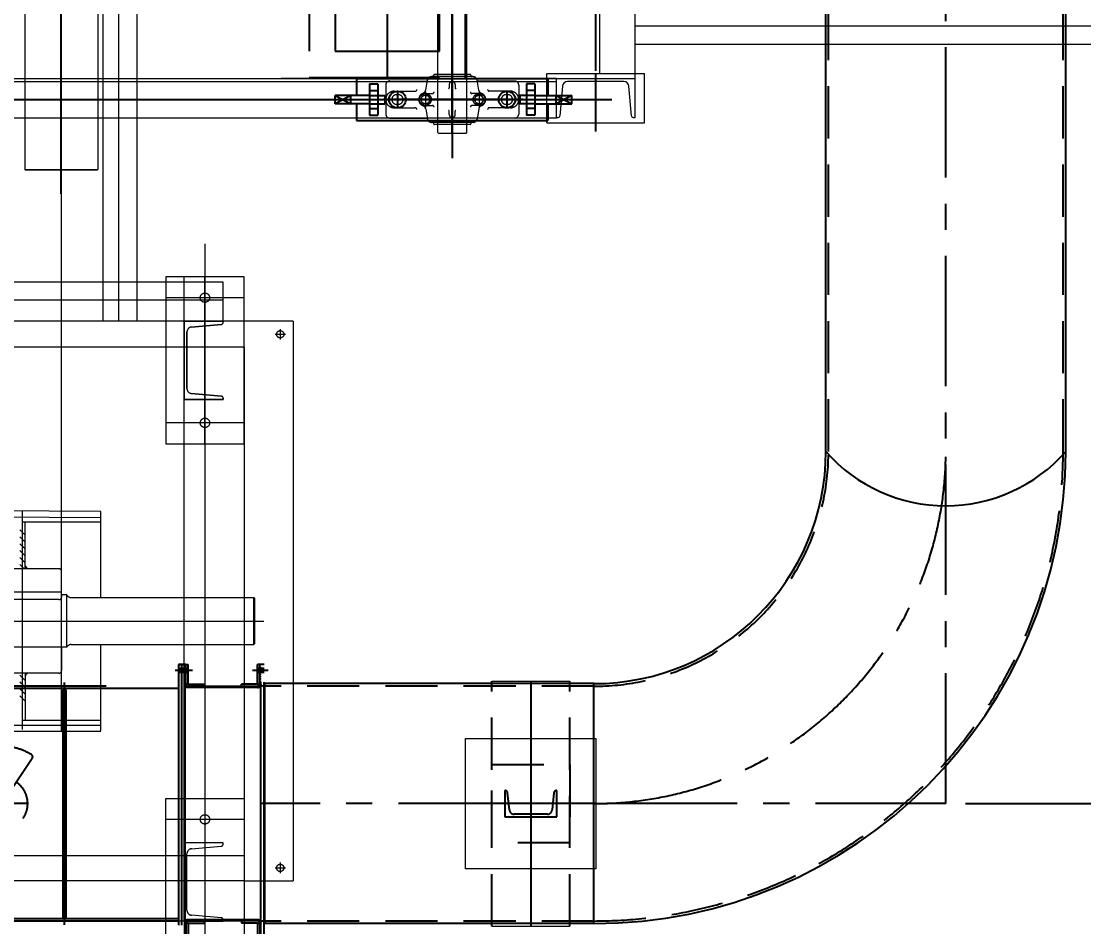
# Model space of a CAD drawing. Header units: inches. Extents: x 0 to 157513, y -28488 to 35640.
# Drawn here: x 10074 to 12111, y 5436 to 7172 of the extents above; entities that cross this region are included whole.
import ezdxf

# ---------------------------------------------------------------- set-up
doc = ezdxf.new("R2010")
doc.units = ezdxf.units.IN
doc.header["$LTSCALE"] = 400
doc.header["$MEASUREMENT"] = 0
for name, pattern in [('1', [2, 1.25, -0.25, 0.25, -0.25]), ('CENTER', [2, 1.25, -0.25, 0.25, -0.25]), ('CENTER2', [28.575, 19.05, -3.175, 3.175, -3.175]), ('DASHED2', [0.375, 0.25, -0.125]), ('HIDDEN', [9.525, 6.35, -3.175]), ('HIDDEN2', [4.7625, 3.175, -1.5875]), ('PHANTOM', [2.5, 1.25, -0.25, 0.25, -0.25, 0.25, -0.25])]:
    doc.linetypes.add(name, pattern=pattern)
for name, color, linetype, lineweight in [('2', 3, 'Continuous', 20), ('BF STR', 8, 'PHANTOM', 5), ('HIDDEN', 2, 'HIDDEN', 0), ('OBJECT R', 3, 'Continuous', 25), ('PHANTAM', 21, 'PHANTOM', 0), ('R-CENTER', 1, 'CENTER2', 5), ('R-OBJECT', 2, 'Continuous', 20)]:
    doc.layers.add(name, color=color, linetype=linetype, lineweight=lineweight)
for name, color, linetype in [('BF', 8, 'PHANTOM'), ('cen', 1, 'CENTER'), ('DWG', 7, 'Continuous'), ('hid', 3, 'HIDDEN2')]:
    doc.layers.add(name, color=color, linetype=linetype)
doc.styles.add('ROMANS', font='romans')
doc.dimstyles.new('SAM2 60 SC', dxfattribs={"dimscale": 60, "dimtxt": 2.5, "dimasz": 2.5, "dimexe": 1.25, "dimexo": 0.625, "dimtad": 1, "dimtoh": 1, "dimdec": 0, "dimdsep": 46, "dimtxsty": 'ROMANS', "dimblk": 'OBLIQUE', "dimcen": 2.5, "dimclrd": 1, "dimclre": 1, "dimclrt": 256, "dimadec": 0, "dimazin": 2, "dimtfac": 1, "dimtdec": 0, "dimtofl": 0, "dimtmove": 0, "dimatfit": 3, "dimfxl": 1, "dimtolj": 1, "dimtzin": 0, "dimarcsym": 1})

# ---------------------------------------------------------------- blocks, each defined once
blk = doc.blocks.new('_OBLIQUE')
at = {"color": 0, "linetype": 'ByBlock'}
blk.add_line((-0.5, -0.5), (0.5, 0.5), dxfattribs=at)
blk = doc.blocks.new('*D22')
at = {"color": 1, "lineweight": -2}
for p, q in [((11884.4, 5672.3), (13500.3, 5672.3)), ((13425.3, 5672.3), (13425.3, 4272)), ((12188.4, 4272), (13500.3, 4272))]:
    blk.add_line(p, q, dxfattribs=at)
at = {"layer": 'Defpoints', "color": 0}
for p in [(11846.9, 5672.3, 26.7), (12150.9, 4272, 26.7), (13425.3, 4272)]:
    blk.add_point(p, dxfattribs=at)
at = {"color": 1, "lineweight": -2, "xscale": 150, "yscale": 150, "zscale": 150}
for p, rotation in [((13425.3, 5672.3), 90), ((13425.3, 4272), 270)]:
    blk.add_blockref('_OBLIQUE', p, dxfattribs=dict(at, rotation=rotation))
at = {"insert": (13312.8, 4972.1), "char_height": 150, "attachment_point": 5, "rotation": 90, "style": 'ROMANS'}
blk.add_mtext('\\A1;1400', dxfattribs=at)
blk = doc.blocks.new('*D23')
at = {"color": 1, "lineweight": -2}
for p, q in [((11447.9, 8022), (13500.3, 8022)), ((13425.3, 5672.3), (13425.3, 8022)), ((11884.4, 5672.3), (13500.3, 5672.3))]:
    blk.add_line(p, q, dxfattribs=at)
at = {"layer": 'Defpoints', "color": 0}
for p in [(11410.4, 8022, 26.7), (13425.3, 8022), (11846.9, 5672.3, 26.7)]:
    blk.add_point(p, dxfattribs=at)
at = {"color": 1, "lineweight": -2, "xscale": 150, "yscale": 150, "zscale": 150}
for p, rotation in [((13425.3, 8022), 90), ((13425.3, 5672.3), 270)]:
    blk.add_blockref('_OBLIQUE', p, dxfattribs=dict(at, rotation=rotation))
at = {"insert": (13312.8, 6847.1), "char_height": 150, "attachment_point": 5, "rotation": 90, "style": 'ROMANS'}
blk.add_mtext('\\A1;2350', dxfattribs=at)
blk = doc.blocks.new('A$C007C4DB9')
at = {"layer": 'BF', "ltscale": 3}
blk.add_line((2938.2, 8.6), (2938.2, 1923.6), dxfattribs=at)
at = {"layer": 'BF', "ltscale": 0.5}
for points in [[(3088.2, 8.6), (3088.2, 308.6), (2788.2, 308.6), (2788.2, 8.6)], [(3038.2, 58.6), (3038.2, 258.6), (2838.2, 258.6), (2838.2, 58.6)]]:
    blk.add_lwpolyline(points, close=True, dxfattribs=at)
blk = doc.blocks.new('A$C195F5856')
at = {"color": 8}
for p, q in [((1777.7, 224.6, 34), (1697.7, 224.6, 34)), ((1702.2, 227.4, 34), (1702.2, 227.3, 34)), ((1771.8, 228.8, 34), (1703.6, 228.8, 34)), ((1773.2, 227.4, 34), (1773.2, 227.3, 34)), ((1610.2, 208.5, 34), (1610.2, 152.9, 34)), ((1617.9, 216.2, 34), (1689.8, 216.2, 34)), ((1686.8, 198.7, 34), (1690.1, 218.1, 34)), ((1732, 209.5, 34), (1732, 203, 34)), ((1743.3, 209.5, 34), (1743.3, 203, 34)), ((1788.6, 198.7, 34), (1785.3, 218.1, 34)), ((1857.5, 216.2, 34), (1785.6, 216.2, 34)), ((1865.2, 208.5, 34), (1865.2, 152.9, 34)), ((1626.1, 196.6, 34), (1666.7, 196.6, 34)), ((1631.1, 190, 34), (1634.2, 190, 34)), ((1686.2, 192.1, 34), (1699.7, 192.1, 34)), ((1789.2, 192.1, 34), (1775.7, 192.1, 34)), ((1849.3, 196.6, 34), (1808.7, 196.6, 34)), ((1844.2, 190, 34), (1841.1, 190, 34)), ((1626.1, 164.8, 34), (1666.7, 164.8, 34)), ((1631.1, 171.4, 34), (1634.2, 171.4, 34)), ((1686.2, 169.3, 34), (1699.7, 169.3, 34)), ((1789.2, 169.3, 34), (1775.7, 169.3, 34)), ((1849.3, 164.8, 34), (1808.7, 164.8, 34)), ((1844.2, 171.4, 34), (1841.1, 171.4, 34)), ((1617.9, 145.2, 34), (1689.8, 145.2, 34)), ((1686.8, 162.7, 34), (1690.1, 143.3, 34)), ((1732, 151.9, 34), (1732, 158.4, 34)), ((1743.3, 151.9, 34), (1743.3, 158.4, 34)), ((1788.6, 162.7, 34), (1785.3, 143.3, 34)), ((1857.5, 145.2, 34), (1785.6, 145.2, 34)), ((1777.7, 136.8, 34), (1697.7, 136.8, 34)), ((1702.2, 134, 34), (1702.2, 134.1, 34)), ((1771.8, 132.6, 34), (1703.6, 132.6, 34)), ((1773.2, 134, 34), (1773.2, 134.1, 34))]:
    blk.add_line(p, q, dxfattribs=at)
at = {"color": 8, "linetype": '1'}
for p, q in [((1632.7, 195.5, 34), (1632.7, 165.9, 34)), ((1686.2, 195.6, 34), (1686.2, 165.4, 34)), ((1789.2, 195.6, 34), (1789.2, 165.4, 34)), ((1842.7, 195.5, 34), (1842.7, 165.9, 34))]:
    blk.add_line(p, q, dxfattribs=at)
at = {"color": 8, "elevation": 34}
for points in [[(1765.2, 380.7), (1765.2, 117.2), (1763.7, 115.7), (1711.7, 115.7), (1710.2, 117.2), (1710.2, 380.7)], [(1676.7, 180.7), (1681.4, 188.9), (1690.9, 188.9), (1695.7, 180.7), (1690.9, 172.5), (1681.4, 172.5)], [(1798.7, 180.7), (1794, 188.9), (1784.4, 188.9), (1779.7, 180.7), (1784.4, 172.5), (1794, 172.5)]]:
    blk.add_lwpolyline(points, close=True, dxfattribs=at)
at = {"color": 8}
for centre, radius in [((1686.2, 180.7, 34), 11.4), ((1686.2, 180.7, 34), 8.24), ((1789.2, 180.7, 34), 11.4), ((1789.2, 180.7, 34), 8.24)]:
    blk.add_circle(centre, radius, dxfattribs=at)
for centre, radius, start, end in [((1697.7, 216.8, 34), 7.73, 90, 170.2624), ((1699.4, 227.3, 34), 2.76, 270, 0), ((1703.6, 227.4, 34), 1.38, 90, 180), ((1771.8, 227.4, 34), 1.38, 0, 90), ((1775.9, 227.3, 34), 2.76, 180, 270), ((1777.7, 216.8, 34), 7.73, 9.7376, 90), ((1617.9, 208.5, 34), 7.73, 90, 180), ((1737.7, 209.5, 34), 5.65, 0, 180), ((1857.5, 208.5, 34), 7.73, 0, 90), ((1626.1, 180.7, 34), 15.9, 90, 270), ((1631.1, 180.7, 34), 9.27, 90, 270), ((1634.2, 180.7, 34), 9.27, 270, 90), ((1666.7, 199.7, 34), 3.09, 270, 0), ((1686.2, 180.7, 34), 12.8, 110.0105, 249.9895), ((1679.1, 200, 34), 7.73, 290.0105, 350.2624), ((1699.7, 195.2, 34), 3.09, 270, 0), ((1730.5, 203, 34), 1.55, 270, 0), ((1744.9, 203, 34), 1.55, 180, 270), ((1775.7, 195.2, 34), 3.09, 180, 270), ((1796.2, 200, 34), 7.73, 189.7376, 249.9895), ((1789.2, 180.7, 34), 12.8, 290.0105, 69.9895), ((1808.7, 199.7, 34), 3.09, 180, 270), ((1841.1, 180.7, 34), 9.27, 90, 270), ((1844.2, 180.7, 34), 9.27, 270, 90), ((1849.3, 180.7, 34), 15.9, 270, 90), ((1666.7, 161.7, 34), 3.09, 0, 90), ((1679.1, 161.4, 34), 7.73, 9.7376, 69.9895), ((1699.7, 166.2, 34), 3.09, 0, 90), ((1775.7, 166.2, 34), 3.09, 90, 180), ((1796.2, 161.4, 34), 7.73, 110.0105, 170.2624), ((1808.7, 161.7, 34), 3.09, 90, 180), ((1617.9, 152.9, 34), 7.73, 180, 270), ((1697.7, 144.6, 34), 7.73, 189.7376, 270), ((1730.5, 158.4, 34), 1.55, 0, 90), ((1737.7, 151.9, 34), 5.65, 180, 0), ((1744.9, 158.4, 34), 1.55, 90, 180), ((1777.7, 144.6, 34), 7.73, 270, 350.2624), ((1857.5, 152.9, 34), 7.73, 270, 0), ((1699.4, 134.1, 34), 2.76, 0, 90), ((1703.6, 134, 34), 1.38, 180, 270), ((1771.8, 134, 34), 1.38, 270, 0), ((1775.9, 134.1, 34), 2.76, 90, 180)]:
    blk.add_arc(centre, radius, start, end, dxfattribs=at)
at = {"layer": '2', "color": 8}
for p, q in [((2087.9, 1715.7, 9.6), (2087.9, 145.7, 233.1)), ((917.7, 380.7, 9.6), (917.7, 46.7, 9.6)), ((1057.7, 380.7, 9.6), (1057.7, 46.7, 9.6)), ((1919.1, 230.7, 445.9), (2106.4, 230.7, 445.9)), ((1919.1, 135.7, 555.5), (1919.1, 230.7, 555.5)), ((1919.1, 135.7, 555.5), (1919.1, 230.7, 555.5)), ((2106.2, 135.7, 555.5), (2106.2, 230.7, 555.5)), ((62.7, 220.7, 342.7), (2087.9, 220.7, 342.7)), ((1937.9, 220.7, 452.2), (1409.4, 220.7, 452.2)), ((1866.4, 220.7, 228.7), (1937.9, 220.7, 228.7)), ((62.7, 145.7, 233.1), (1334.7, 145.7, 233.1)), ((137.9, 145.7, 182.9), (1937.9, 145.7, 452.2)), ((1919.1, 135.7, 445.9), (2106.2, 135.7, 445.9)), ((918.7, 45.7, 9.6), (917.7, 46.7, 9.6)), ((917.7, 46.7, 9.6), (1057.7, 46.7, 9.6)), ((918.7, 45.7, 9.6), (1056.7, 45.7, 9.6)), ((1057.7, 46.7, 9.6), (1056.7, 45.7, 9.6))]:
    blk.add_line(p, q, dxfattribs=at)
at = {"layer": '2', "color": 8, "elevation": 222.4}
blk.add_lwpolyline([(2085.6, 145.7, -0.388879), (2081.6, 149.4), (2076.7, 206.2, 0.388879), (2066.7, 215.3), (1959.1, 215.3, 0.388879), (1949.1, 206.2), (1944.1, 149.4, -0.388879), (1940.2, 145.7), (1937.9, 145.7), (1937.9, 220.7), (2087.9, 220.7), (2087.9, 145.7)], format="xyb", close=True, dxfattribs=at)
at = {"layer": 'cen', "color": 8, "ltscale": 5}
blk.add_line((987.7, 0, 9.6), (987.7, 2029.9, 233.1), dxfattribs=at)
at = {"layer": 'cen', "color": 8, "ltscale": 4}
for p, q in [((1737.7, 1786.8, 34), (1737.7, 68.6, 257.5)), ((1737.7, 115.7, 257.5), (1737.7, 1745.7, 34)), ((2012.7, 230.7, 73.3), (2012.7, 119.7, 73.3)), ((43.6, 180.7, 233.1), (2120.2, 180.7, 233.1))]:
    blk.add_line(p, q, dxfattribs=at)
at = {"layer": 'DWG', "color": 8}
for p, q in [((1554.2, 220.7, 34), (1921.2, 220.7, 34)), ((1554.2, 220.7, 34), (1554.2, 188.7, 34)), ((1579.2, 210.7, 34), (1595.2, 210.7, 34)), ((1579.2, 210.7, 34), (1579.2, 150.7, 34)), ((1595.2, 210.7, 34), (1595.2, 150.7, 34)), ((1896.2, 210.7, 34), (1880.2, 210.7, 34)), ((1880.2, 210.7, 34), (1880.2, 150.7, 34)), ((1896.2, 210.7, 34), (1896.2, 150.7, 34)), ((1921.2, 220.7, 34), (1921.2, 188.7, 34)), ((1579.2, 188.7, 34), (1512.9, 188.7, 34)), ((1512.9, 172.7, 34), (1512.9, 188.7, 34)), ((1512.9, 188.7, 34), (1542.9, 172.7, 34)), ((1542.9, 188.7, 34), (1512.9, 172.7, 34)), ((1542.9, 172.7, 34), (1542.9, 188.7, 34)), ((1579.2, 198.2, 34), (1595.2, 198.2, 34)), ((1595.2, 188.7, 34), (1608.2, 188.7, 34)), ((1608.2, 188.7, 34), (1610.2, 186.7, 34)), ((1608.2, 188.7, 34), (1608.2, 172.7, 34)), ((1610.2, 174.7, 34), (1610.2, 186.7, 34)), ((1867.2, 188.7, 34), (1865.2, 186.7, 34)), ((1865.2, 174.7, 34), (1865.2, 186.7, 34)), ((1880.2, 188.7, 34), (1867.2, 188.7, 34)), ((1867.2, 188.7, 34), (1867.2, 172.7, 34)), ((1896.2, 198.2, 34), (1880.2, 198.2, 34)), ((1896.2, 188.7, 34), (1966.9, 188.7, 34)), ((1936.9, 172.7, 34), (1936.9, 188.7, 34)), ((1936.9, 188.7, 34), (1966.9, 172.7, 34)), ((1966.9, 188.7, 34), (1936.9, 172.7, 34)), ((1966.9, 172.7, 34), (1966.9, 188.7, 34)), ((1579.2, 172.7, 34), (1512.9, 172.7, 34)), ((1554.2, 172.7, 34), (1554.2, 140.7, 34)), ((1579.2, 163.2, 34), (1595.2, 163.2, 34)), ((1595.2, 172.7, 34), (1608.2, 172.7, 34)), ((1610.2, 174.7, 34), (1608.2, 172.7, 34)), ((1865.2, 174.7, 34), (1867.2, 172.7, 34)), ((1880.2, 172.7, 34), (1867.2, 172.7, 34)), ((1896.2, 163.2, 34), (1880.2, 163.2, 34)), ((1896.2, 172.7, 34), (1966.9, 172.7, 34)), ((1921.2, 172.7, 34), (1921.2, 140.7, 34)), ((1579.2, 150.7, 34), (1595.2, 150.7, 34)), ((1896.2, 150.7, 34), (1880.2, 150.7, 34)), ((1554.2, 140.7, 34), (1921.2, 140.7, 34))]:
    blk.add_line(p, q, dxfattribs=at)
at = {"layer": 'DWG', "color": 8, "linetype": 'CENTER'}
for p, q in [((1579.2, 188.7, 34), (1595.2, 188.7, 34)), ((1632.7, 197.2, 34), (1632.7, 164.2, 34)), ((1842.7, 197.2, 34), (1842.7, 164.2, 34)), ((1896.2, 188.7, 34), (1880.2, 188.7, 34)), ((1506.7, 180.7, 34), (1613.5, 180.7, 34)), ((1579.2, 172.7, 34), (1595.2, 172.7, 34)), ((1866.8, 180.7, 34), (1606, 180.7, 34)), ((1873.2, 180.7, 228.7), (1762, 180.7, 228.7)), ((1896.2, 172.7, 34), (1880.2, 172.7, 34))]:
    blk.add_line(p, q, dxfattribs=at)
at = {"layer": 'DWG', "color": 8}
for centre in [(1632.7, 180.7, 34), (1842.7, 180.7, 34)]:
    blk.add_circle(centre, 16, dxfattribs=at)
at = {"layer": 'HIDDEN', "color": 8, "ltscale": 50}
for p, q in [((2020.9, 230.7, 233.1), (2020.9, 1715.7, 233.1)), ((62.9, 215.3, 233.1), (1937.9, 215.3, 233.1))]:
    blk.add_line(p, q, dxfattribs=at)
at = {"layer": 'OBJECT R', "color": 8}
blk.add_line((2012.7, 1715.7, 73.3), (2012.7, 236, 73.3), dxfattribs=at)
blk = doc.blocks.new('A$C4B0E0C6E')
at = {"layer": 'PHANTAM', "color": 8, "ltscale": 10}
for p, q in [((2305, 517.3, 176.2), (2305, 7623, 182.5)), ((2385, 1303.1, 176.4), (2385, 7623, 181.1)), ((2415, 1303.1, 176.4), (2415, 7623, 181.1)), ((2450, 1303.1, 176.4), (2450, 7623, 181.1))]:
    blk.add_line(p, q, dxfattribs=at)
at = {"layer": 'PHANTAM', "color": 8, "ltscale": 5}
for p, q in [((2580, 1451.4, 176.4), (2580, 0, 176.4)), ((2615, 1378.1, 176.4), (995, 1378.1, 176.4)), ((2615, 1343.1, 176.4), (995, 1343.1, 176.4)), ((2705.5, 1303.1, 9.6), (954.5, 1303.2, 9.6)), ((2615, 1303.1, 176.4), (995, 1303.1, 176.4)), ((2540, 1303.1, 176.4), (1070, 1303.1, 176.4)), ((2749.5, 1303.1, 9.6), (2749.5, 230.3, 9.6)), ((2655.5, 1253.2, 9.6), (955.6, 1253.2, 9.6)), ((2655.5, 1253.2, 9.6), (2655.5, 278.1, 9.6)), ((2540, 153.1, 176.4), (2540, 1153.1, 176.4)), ((2655.5, 278.1, 9.6), (955.6, 278.1, 9.6)), ((2654.4, 230.3, 9.6), (859.5, 230.2, 9.6)), ((2540, 153.1, 176.4), (1070, 153.1, 176.4))]:
    blk.add_line(p, q, dxfattribs=at)
at = {"layer": 'PHANTAM', "color": 8}
for p, q in [((2505, 1388.1, 176.4), (2505, 1068.2, 176.4)), ((2655, 1388.1, 176.4), (2505, 1388.1, 176.4)), ((2540, 1388.1, 176.4), (2530, 1388.1, 176.4)), ((2540, 1068.2, 176.4), (2540, 1388.1, 176.4)), ((2580, 1068.2, 176.4), (2580, 1388.1, 176.4)), ((2655, 1068.2, 176.4), (2655, 1388.1, 176.4)), ((2615, 1303.1, 176.4), (2615, 1378.1, 176.4)), ((2655, 1348.1, 125.2), (2505, 1348.1, 125.2)), ((2540, 1153.1, 176.4), (2540, 1303.1, 176.4)), ((2540, 1303.1, 176.4), (2615, 1303.1, 176.4)), ((2615, 1303.1, 176.4), (2540, 1303.1, 176.4)), ((2540, 1303.1, 176.4), (2540, 1153.1, 176.4)), ((2611.3, 1296.9, 176.4), (2554.5, 1291.9, 176.4)), ((2554.5, 1291.9, 176.4), (2611.3, 1296.9, 176.4)), ((2580, 1303.1, 176.4), (2580, 1153.1, 176.4)), ((2615, 1303.1, 176.4), (2615, 1300.9, 176.4)), ((2615, 1300.9, 176.4), (2615, 1303.1, 176.4)), ((2749.5, 1303.1, 9.6), (2704.4, 1303.1, 9.6)), ((2724.4, 1288, 9.6), (2724.4, 1268, 9.6)), ((2545.4, 1282, 176.4), (2545.4, 1174.3, 176.4)), ((2545.4, 1174.3, 176.4), (2545.4, 1282, 176.4)), ((2714.4, 1278, 9.6), (2734.4, 1278, 9.6)), ((2554.5, 1164.4, 176.4), (2611.3, 1159.4, 176.4)), ((2611.3, 1159.4, 176.4), (2554.5, 1164.4, 176.4)), ((2615, 1153.1, 176.4), (2540, 1153.1, 176.4)), ((2540, 1153.1, 176.4), (2615, 1153.1, 176.4)), ((2615, 1155.4, 176.4), (2615, 1153.1, 176.4)), ((2615, 1153.1, 176.4), (2615, 1155.4, 176.4)), ((2655, 1108.2, 125.2), (2505, 1108.2, 125.2)), ((2505, 1068.2, 176.4), (2655, 1068.2, 176.4)), ((2530, 1068.2, 176.4), (2540, 1068.2, 176.4)), ((2380, 938.3, 10.3), (2005, 940.3, 10.3)), ((2230, 520.7, 10.3), (2230, 939.1, 10.3)), ((2380, 773.3, 10.3), (2380, 938.3, 10.3)), ((1230, 918.3, 10.3), (2380, 918.3, 10.3)), ((2380, 926.3, 10.3), (2005, 928.3, 10.3)), ((2235, 828.3, 10.3), (2235, 918.3, 10.3)), ((2230, 898.1, 10.3), (2225, 903.1, 10.3)), ((2235, 893.1, 10.3), (2230, 898.1, 10.3)), ((2230, 884.8, 10.3), (2225, 889.8, 10.3)), ((2230, 871.5, 10.3), (2225, 876.5, 10.3)), ((2235, 879.8, 10.3), (2230, 884.8, 10.3)), ((2230, 858.3, 10.3), (2225, 863.3, 10.3)), ((2235, 866.5, 10.3), (2230, 871.5, 10.3)), ((2235, 853.3, 10.3), (2230, 858.3, 10.3)), ((2230, 845, 10.3), (2225, 850, 10.3)), ((2230, 831.8, 10.3), (2225, 836.8, 10.3)), ((2235, 840, 10.3), (2230, 845, 10.3)), ((2300, 828.3, 10.3), (2160, 828.3, 10.3)), ((2233.5, 828.3, 10.3), (2230, 831.8, 10.3)), ((2235, 833.4, 10.3), (2239.6, 828.3, 10.3)), ((2305, 783.7, 10.3), (2305, 823.3, 10.3)), ((2305, 783.7, 10.3), (2155, 783.7, 10.3)), ((2305, 778.3, 10.3), (2305, 783.7, 10.3)), ((2315, 778.3, 10.3), (2305, 778.3, 10.3)), ((2305, 778.3, 10.3), (2305, 774.3, 10.3)), ((2315, 678.3, 10.3), (2315, 778.3, 10.3)), ((2300, 769.3, 10.3), (2160, 769.3, 10.3)), ((2323.7, 773.3, 10.3), (2674, 773.3, 10.3)), ((2674, 773.3, 10.3), (2675, 772.3, 10.3)), ((2674, 683.3, 10.3), (2674, 773.3, 10.3)), ((2675, 772.3, 10.3), (2675, 684.3, 10.3)), ((2488, 728.3, 10.3), (2687.5, 728.3, 10.3)), ((2315, 678.3, 10.3), (2145, 678.3, 10.3)), ((2305, 678.3, 10.3), (2305, 633.3, 10.3)), ((2323.7, 683.3, 10.3), (2674, 683.3, 10.3)), ((2380, 518.3, 10.3), (2380, 683.3, 10.3)), ((2675, 684.3, 10.3), (2674, 683.3, 10.3)), ((2300, 628.3, 10.3), (2160, 628.3, 10.3)), ((2230, 619.6, 10.3), (2225, 624.6, 10.3)), ((2235, 614.6, 10.3), (2230, 619.6, 10.3)), ((2235, 627.9, 10.3), (2234.6, 628.3, 10.3)), ((2235, 623.1, 10.3), (2239.6, 628.3, 10.3)), ((2235, 628.3, 10.3), (2235, 538.3, 10.3)), ((2230, 606.4, 10.3), (2225, 611.4, 10.3)), ((2230, 593.1, 10.3), (2225, 598.1, 10.3)), ((2235, 601.4, 10.3), (2230, 606.4, 10.3)), ((2235, 588.1, 10.3), (2230, 593.1, 10.3)), ((2230, 579.9, 10.3), (2225, 584.9, 10.3)), ((2235, 574.9, 10.3), (2230, 579.9, 10.3)), ((1230, 538.3, 10.3), (2380, 538.3, 10.3)), ((2380, 528.3, 10.3), (1605, 528.3, 10.3)), ((2380, 516.3, 10.3), (1605, 516.3, 10.3)), ((2505, 68.2, 176.4), (2505, 388.1, 176.4)), ((2505, 388.1, 176.4), (2655, 388.1, 176.4)), ((2530, 388.1, 176.4), (2540, 388.1, 176.4)), ((2540, 388.1, 176.4), (2540, 68.2, 176.4)), ((2580, 388.1, 176.4), (2580, 68.2, 176.4)), ((2655, 388.1, 176.4), (2655, 68.2, 176.4)), ((2655, 348.1, 125.2), (2505, 348.1, 125.2)), ((2615, 303.1, 176.4), (2540, 303.1, 176.4)), ((2540, 303.1, 176.4), (2540, 153.1, 176.4)), ((2615, 303.1, 176.4), (2540, 303.1, 176.4)), ((2540, 303.1, 176.4), (2540, 153.1, 176.4)), ((2554.5, 291.9, 176.4), (2611.3, 296.9, 176.4)), ((2554.5, 291.9, 176.4), (2611.3, 296.9, 176.4)), ((2580, 303.1, 176.4), (2580, 153.1, 176.4)), ((2615, 300.9, 176.4), (2615, 303.1, 176.4)), ((2615, 300.9, 176.4), (2615, 303.1, 176.4)), ((2545.4, 174.3, 176.4), (2545.4, 282, 176.4)), ((2545.4, 174.3, 176.4), (2545.4, 282, 176.4)), ((2724.4, 265.2, 9.6), (2724.4, 245.2, 9.6)), ((2714.4, 255.2, 9.6), (2734.4, 255.2, 9.6)), ((2655, 230.3, 9.6), (2749.5, 230.3, 9.6)), ((2611.3, 159.4, 176.4), (2554.5, 164.4, 176.4)), ((2611.3, 159.4, 176.4), (2554.5, 164.4, 176.4)), ((2540, 153.1, 176.4), (2615, 153.1, 176.4)), ((2540, 153.1, 176.4), (2615, 153.1, 176.4)), ((2540, 153.1, 176.4), (2615, 153.1, 176.4)), ((2615, 153.1, 176.4), (2615, 155.4, 176.4)), ((2615, 153.1, 176.4), (2615, 155.4, 176.4))]:
    blk.add_line(p, q, dxfattribs=at)
at = {"layer": 'PHANTAM', "color": 1, "ltscale": 10}
blk.add_line((916.8, 728.3, 9.6), (2693.2, 728.3, 9.6), dxfattribs=at)
at = {"layer": 'PHANTAM', "color": 8}
for centre, radius in [((2580, 1348.1, 125.2), 9), ((2724.4, 1278, 9.6), 7), ((2580, 1108.2, 125.2), 9), ((2580, 348.1, 125.2), 9), ((2724.4, 255.2, 9.6), 7)]:
    blk.add_circle(centre, radius, dxfattribs=at)
for centre, radius, start, end in [((2555.4, 1282, 176.4), 10, 95, 180), ((2555.4, 1282, 176.4), 10, 95, 180), ((2611, 1300.9, 176.4), 4, 275, 0), ((2611, 1300.9, 176.4), 4, 275, 0), ((2555.4, 1174.3, 176.4), 10, 180, 265), ((2555.4, 1174.3, 176.4), 10, 180, 265), ((2611, 1155.4, 176.4), 4, 360, 85), ((2611, 1155.4, 176.4), 4, 0, 85), ((2300, 823.3, 10.3), 5, 0, 90), ((2323.7, 783.3, 10.3), 10, 210, 270), ((2300, 774.3, 10.3), 5, 270, 0), ((2323.7, 673.3, 10.3), 10, 90, 150), ((2300, 633.3, 10.3), 5, 270, 0), ((2555.4, 282, 176.4), 10, 95, 180), ((2555.4, 282, 176.4), 10, 95, 180), ((2611, 300.9, 176.4), 4, 275, 0), ((2611, 300.9, 176.4), 4, 275, 0), ((2555.4, 174.3, 176.4), 10, 180, 265), ((2555.4, 174.3, 176.4), 10, 180, 265), ((2611, 155.4, 176.4), 4, 360, 85), ((2611, 155.4, 176.4), 4, 0, 85)]:
    blk.add_arc(centre, radius, start, end, dxfattribs=at)
for points in [[(2239.6, 828.3, 10.3), (2235, 828.3, 10.3), (2235, 833.4, 10.3)], [(2239.6, 628.3, 10.3), (2235, 628.3, 10.3), (2235, 623.1, 10.3)]]:
    blk.add_solid(points, dxfattribs=at)
blk = doc.blocks.new('A$C5135598A')
at = {"layer": 'R-CENTER', "color": 8, "linetype": 'CENTER', "ltscale": 2}
blk.add_line((3781.8, 1869.1, -40.5), (7184.9, 1869.1, -40.5), dxfattribs=at)
at = {"layer": 'R-OBJECT', "color": 8, "linetype": 'PHANTOM', "ltscale": 3}
blk.add_line((3781.8, 1834.1), (7172.5, 1834.1), dxfattribs=at)
at = {"color": 8, "ltscale": 10}
blk.add_blockref('A$C4B0E0C6E', (377.3, 0, 0), dxfattribs=at)
at = {"ltscale": 10}
blk.add_blockref('A$C195F5856', (1693.9, 1547.3), dxfattribs=at)
blk = doc.blocks.new('611bf4strgapln')
at = {"layer": 'BF STR', "color": 0, "ltscale": 10}
blk.add_blockref('A$C5135598A', (-25808.1, 14182.1, 3.5), dxfattribs=at)
blk = doc.blocks.new('611fn3plupd')
at = {"layer": 'BF'}
h = blk.add_hatch(dxfattribs=at)
h.set_pattern_fill('ANSI31', color=256, angle=180)
h.set_pattern_definition([(225, (1849395.002, -553034.7226), (2.245064, -2.245064), [])])
edge = h.paths.add_edge_path()
edge.add_arc((1850954.4, -548641.2), 6.52, 179.8301, 271.99)
edge.add_line((1850954.6, -548647.7), (1851037.9, -548647.7))
edge.add_line((1851037.9, -548647.7), (1851087.4, -548647.8))
edge.add_arc((1851087.4, -548641.1), 6.75, 270.0102, 361.1179)
edge.add_line((1851094.1, -548641), (1851094.1, -548618.1))
edge.add_line((1851094.1, -548618.1), (1851091.9, -548618.1))
edge.add_line((1851091.9, -548618.1), (1851091.9, -548641))
edge.add_arc((1851087.4, -548641.1), 4.49, -90.0898, 1.713, ccw=False)
edge.add_line((1851087.4, -548645.6), (1851037.9, -548645.9))
edge.add_line((1851037.9, -548645.9), (1850954.6, -548645.6))
edge.add_arc((1850954.6, -548641.1), 4.5, 178.3337, 269.9818, ccw=False)
edge.add_line((1850950.1, -548641), (1850950.1, -548603.3))
edge.add_line((1850950.1, -548603.3), (1850947.9, -548603.3))
edge.add_line((1850947.9, -548603.3), (1850947.9, -548641.2))
h.paths.add_polyline_path([(1851091.9, -548610.6), (1851094.1, -548610.6), (1851094.1, -548603.3), (1851091.9, -548603.3)])
h = blk.add_hatch(dxfattribs=at)
h.set_pattern_fill('ANSI31', color=256, angle=180)
h.set_pattern_definition([(225, (1849395.002, -552984.7226), (2.245064, -2.245064), [])])
edge = h.paths.add_edge_path()
edge.add_arc((1850954.4, -549099.5), 6.52, 88.01, 180.1699, ccw=False)
edge.add_line((1850954.6, -549093), (1851037.9, -549093))
edge.add_line((1851037.9, -549093), (1851087.4, -549092.8))
edge.add_arc((1851087.4, -549099.6), 6.75, -1.1179, 89.9898, ccw=False)
edge.add_line((1851094.1, -549099.7), (1851094.1, -549122.6))
edge.add_line((1851094.1, -549122.6), (1851091.9, -549122.6))
edge.add_line((1851091.9, -549122.6), (1851091.9, -549099.7))
edge.add_arc((1851087.4, -549099.6), 4.49, 358.287, 450.0898)
edge.add_line((1851087.4, -549095.1), (1851037.9, -549094.8))
edge.add_line((1851037.9, -549094.8), (1850954.6, -549095.1))
edge.add_arc((1850954.6, -549099.6), 4.5, 90.0182, 181.6663)
edge.add_line((1850950.1, -549099.7), (1850950.1, -549137.3))
edge.add_line((1850950.1, -549137.3), (1850947.9, -549137.3))
edge.add_line((1850947.9, -549137.3), (1850947.9, -549099.5))
h.paths.add_polyline_path([(1851091.9, -549130.1), (1851094.1, -549130.1), (1851094.1, -549137.3), (1851091.9, -549137.3)])
for p, q in [((1850941.9, -548603.3, -9.5), (1850941.9, -549137.3, -9.5)), ((1850947.9, -548603.3, -9.5), (1850947.9, -549137.3, -9.5)), ((1850950.1, -548641.1, -9.5), (1850950.1, -548603.3, -9.5)), ((1850954.6, -548641.1, -9.5), (1850954.6, -548603.3, -9.5)), ((1851087.4, -548641.1, -9.5), (1851087.4, -548603.3, -9.5)), ((1851091.9, -548641.1, -9.5), (1851091.9, -548603.3, -9.5)), ((1851094.1, -549137.3, -9.5), (1851094.1, -548603.3, -9.5)), ((1851100.1, -549137.3, -9.5), (1851100.1, -548603.3, -9.5)), ((1851106.1, -549137.3, -9.5), (1851106.1, -548603.3, -9.5)), ((1850954.6, -548641.1, -9.5), (1850950.1, -548641.1, -9.5)), ((1850954.6, -548641.1, -9.5), (1850985.4, -548641.1, -9.5)), ((1850985.4, -548645.6, -9.5), (1850985.4, -548641.1, -9.5)), ((1851056.6, -548645.6, -9.5), (1851056.6, -548641.1, -9.5)), ((1851087.4, -548641.1, -9.5), (1851056.6, -548641.1, -9.5)), ((1851087.4, -548641.1, -9.5), (1851091.9, -548641.1, -9.5)), ((1851106.1, -548645.3, -9.5), (1851540.1, -548645.3, -9.5)), ((1851106.1, -548649.3, -9.5), (1851540.1, -548649.3, -9.5)), ((1851322.1, -549088.3, -9.5), (1851322.1, -548652.3, -9.5)), ((1851325.1, -548638.2, -9.5), (1851325.1, -549102.5, -9.5)), ((1851328.1, -549088.3, -9.5), (1851328.1, -548652.3, -9.5)), ((1851365.2, -548645.3), (1851660.4, -548645.3)), ((1851394.2, -548870.3), (1853479.1, -548870.3, -65.7)), ((1851429.2, -548894.3), (1851386.6, -548957.2)), ((1850950.1, -549099.6, -9.5), (1850950.1, -549137.3, -9.5)), ((1850954.6, -549099.6, -9.5), (1850950.1, -549099.6, -9.5)), ((1850954.6, -549099.6, -9.5), (1850954.6, -549137.3, -9.5)), ((1850954.6, -549099.6, -9.5), (1850985.4, -549099.6, -9.5)), ((1850985.4, -549095.1, -9.5), (1850985.4, -549099.6, -9.5)), ((1851056.6, -549095.1, -9.5), (1851056.6, -549099.6, -9.5)), ((1851087.4, -549099.6, -9.5), (1851056.6, -549099.6, -9.5)), ((1851087.4, -549099.6, -9.5), (1851087.4, -549137.3, -9.5)), ((1851087.4, -549099.6, -9.5), (1851091.9, -549099.6, -9.5)), ((1851091.9, -549099.6, -9.5), (1851091.9, -549137.3, -9.5)), ((1851106.1, -549091.3, -9.5), (1851540.1, -549091.3, -9.5)), ((1851244.9, -549095.3, -9.5), (1851540.1, -549095.3, -9.5)), ((1851322.1, -549088.3, -9.5), (1851328.1, -549088.3, -9.5)), ((1850964.5, -549126.3, -9.5), (1850934.1, -549126.3, -9.5)), ((1850954.6, -549122.6, -9.5), (1850941.9, -549122.6, -9.5)), ((1850954.6, -549130.1, -9.5), (1850941.9, -549130.1, -9.5)), ((1850941.9, -549137.3, -9.5), (1850954.6, -549137.3, -9.5)), ((1851112.5, -549126.3, -9.5), (1851079.6, -549126.3, -9.5)), ((1851106.1, -549122.6, -9.5), (1851087.4, -549122.6, -9.5)), ((1851106.1, -549130.1, -9.5), (1851087.4, -549130.1, -9.5)), ((1851091.9, -549137.3, -9.5), (1851087.4, -549137.3, -9.5)), ((1851091.9, -549137.3, -9.5), (1851094.1, -549137.3, -9.5)), ((1851093.8, -549137.3, -9.5), (1851106.1, -549137.3, -9.5)), ((1851106.1, -549137.3, -9.5), (1851094.1, -549137.3, -9.5))]:
    blk.add_line(p, q, dxfattribs=at)
at = {"layer": 'BF', "elevation": -9.5}
for points in [[(1850954.6, -548645.6), (1851037.9, -548645.6), (1851087.4, -548645.6)], [(1850954.6, -548647.8), (1851037.9, -548647.8), (1851087.4, -548647.8)], [(1850954.6, -549092.8), (1851037.9, -549092.8), (1851094.1, -549092.8)], [(1850954.6, -549095.1), (1851037.9, -549095.1), (1851087.4, -549095.1)]]:
    blk.add_lwpolyline(points, dxfattribs=at)
at = {"layer": 'BF'}
for centre, radius, start, end in [((1850954.6, -548641.1, -9.5), 6.75, 180, 270), ((1850954.6, -548641.1, -9.5), 4.5, 180, 270), ((1851087.4, -548641.1, -9.5), 4.5, 270, 0), ((1851087.4, -548641.1, -9.5), 6.75, 270, 0), ((1851445.4, -548870.3), 50, 145.6286, 235.9013), ((1851445.4, -548870.3), 110, 238.6307, 352.6266), ((1851390.8, -548960), 5, 145.9013, 238.6307), ((1850954.6, -549099.6, -9.5), 6.75, 90, 180), ((1850954.6, -549099.6, -9.5), 4.5, 90, 180), ((1851087.4, -549099.6, -9.5), 4.5, 0, 90)]:
    blk.add_arc(centre, radius, start, end, dxfattribs=at)

msp = doc.modelspace()

# ---------------------------------------------------------------- linework, layer by layer
at = {"ltscale": 10}
for p, q in [((11616.9, 6347.3, 0), (11616.9, 8022, 0)), ((12076.9, 6347.3, 0), (12076.9, 8022, 0)), ((11171.9, 5902.3, 0), (10540.9, 5902.3, 0)), ((10540.9, 5442.3, 0), (10540.9, 5902.3, 0)), ((11171.9, 5442.3, 0), (11171.9, 5902.3, 0)), ((11171.9, 5442.3, 0), (10540.9, 5442.3, 0))]:
    msp.add_line(p, q, dxfattribs=at)
at = {"color": 8, "ltscale": 10}
for p, q in [((11050.9, 5907.3, 0), (11050.9, 5437.3, 0)), ((11175.9, 5672.3, 0), (10925.9, 5672.3, 0))]:
    msp.add_line(p, q, dxfattribs=at)
at = {"ltscale": 10}
for centre, radius, start, end in [((11171.9, 6347.3, 0), 905, 270, 0), ((11171.9, 6347.3, 0), 445, 270, 0), ((11846.9, 6549, 0), 305.9, 221.2515, 318.7485)]:
    msp.add_arc(centre, radius, start, end, dxfattribs=at)
at = {"layer": 'cen', "ltscale": 0.5}
for q in [(11846.9, 8252, 0), (10530.9, 5672.3, 0)]:
    msp.add_line((11846.9, 5672.3, 0), q, dxfattribs=at)
msp.add_arc((11171.9, 6347.3, 0), 675, 270, 0, dxfattribs=at)
at = {"layer": 'hid', "linetype": 'DASHED2'}
for p, q in [((11621.9, 6347.3, 0), (11621.9, 8022, 0)), ((12071.9, 6347.3, 0), (12071.9, 8022, 0)), ((11171.9, 5897.3, 0), (10530.9, 5897.3, 0)), ((10975.9, 5437.3, 0), (10975.9, 5907.3, 0)), ((11125.9, 5437.3, 0), (11125.9, 5907.3, 0)), ((11171.9, 5447.3, 0), (10530.9, 5447.3, 0))]:
    msp.add_line(p, q, dxfattribs=at)
at = {"layer": 'hid', "linetype": 'DASHED2', "elevation": 0}
msp.add_lwpolyline([(10975.9, 5747.3), (11125.9, 5747.3), (11125.9, 5597.3), (10975.9, 5597.3)], close=True, dxfattribs=at)
msp.add_lwpolyline([(11000.9, 5697.3), (11000.9, 5647.3), (11100.9, 5647.3), (11100.9, 5697.3), (11099.8, 5697.3, 0.383864), (11095.3, 5693.3), (11091.8, 5660.1, -0.383864), (11082.9, 5652), (11018.8, 5652, -0.383864), (11009.9, 5660.1), (11006.4, 5693.3, 0.383864), (11001.9, 5697.3)], format="xyb", close=True, dxfattribs=at)
at = {"layer": 'hid', "linetype": 'DASHED2'}
for radius in [900, 450]:
    msp.add_arc((11171.9, 6347.3, 0), radius, 270, 0, dxfattribs=at)
at = {"layer": 'R-OBJECT', "color": 7, "ltscale": 10}
for p, q in [((10975.9, 5907.3, 0), (11125.9, 5907.3, 0)), ((10975.9, 5437.3, 0), (11125.9, 5437.3, 0))]:
    msp.add_line(p, q, dxfattribs=at)
at = {"layer": 'R-OBJECT', "color": 8, "ltscale": 10, "elevation": 0}
msp.add_lwpolyline([(10925.9, 5797.3), (11175.9, 5797.3), (11175.9, 5547.3), (10925.9, 5547.3)], close=True, dxfattribs=at)

# ---------------------------------------------------------------- block references
at = {"rotation": 180}
msp.add_blockref('611fn3plupd', (1861481.3, -543198, -26.7), dxfattribs=at)
at = {"layer": 'cen', "ltscale": 0.5}
msp.add_blockref('611bf4strgapln', (33276.7, -8888.1), dxfattribs=at)
at = {"layer": 'R-OBJECT', "ltscale": 10}
msp.add_blockref('A$C007C4DB9', (7837.7, 7055.8, 0), dxfattribs=at)

# ---------------------------------------------------------------- dimensions: what is measured, and where the dimension line sits
dim = msp.add_linear_dim(base=(13425.3, 8022, -26.7), p1=(11846.9, 5672.3, 0), p2=(11410.4, 8022, 0), angle=90, dimstyle='SAM2 60 SC')
dim.commit()
dim.dimension.update_dxf_attribs({"geometry": '*D23', "text_midpoint": (13425.3, 6847.1, -26.7), "dimtype": 160})
dim = msp.add_linear_dim(base=(13425.3, 4272, -26.7), p1=(11846.9, 5672.3, 0), p2=(12150.9, 4272, 0), angle=90, dimstyle='SAM2 60 SC')
dim.commit()
dim.dimension.update_dxf_attribs({"geometry": '*D22', "text_midpoint": (13312.8, 4972.1, -26.7)})

doc.saveas('drawing.dxf')
